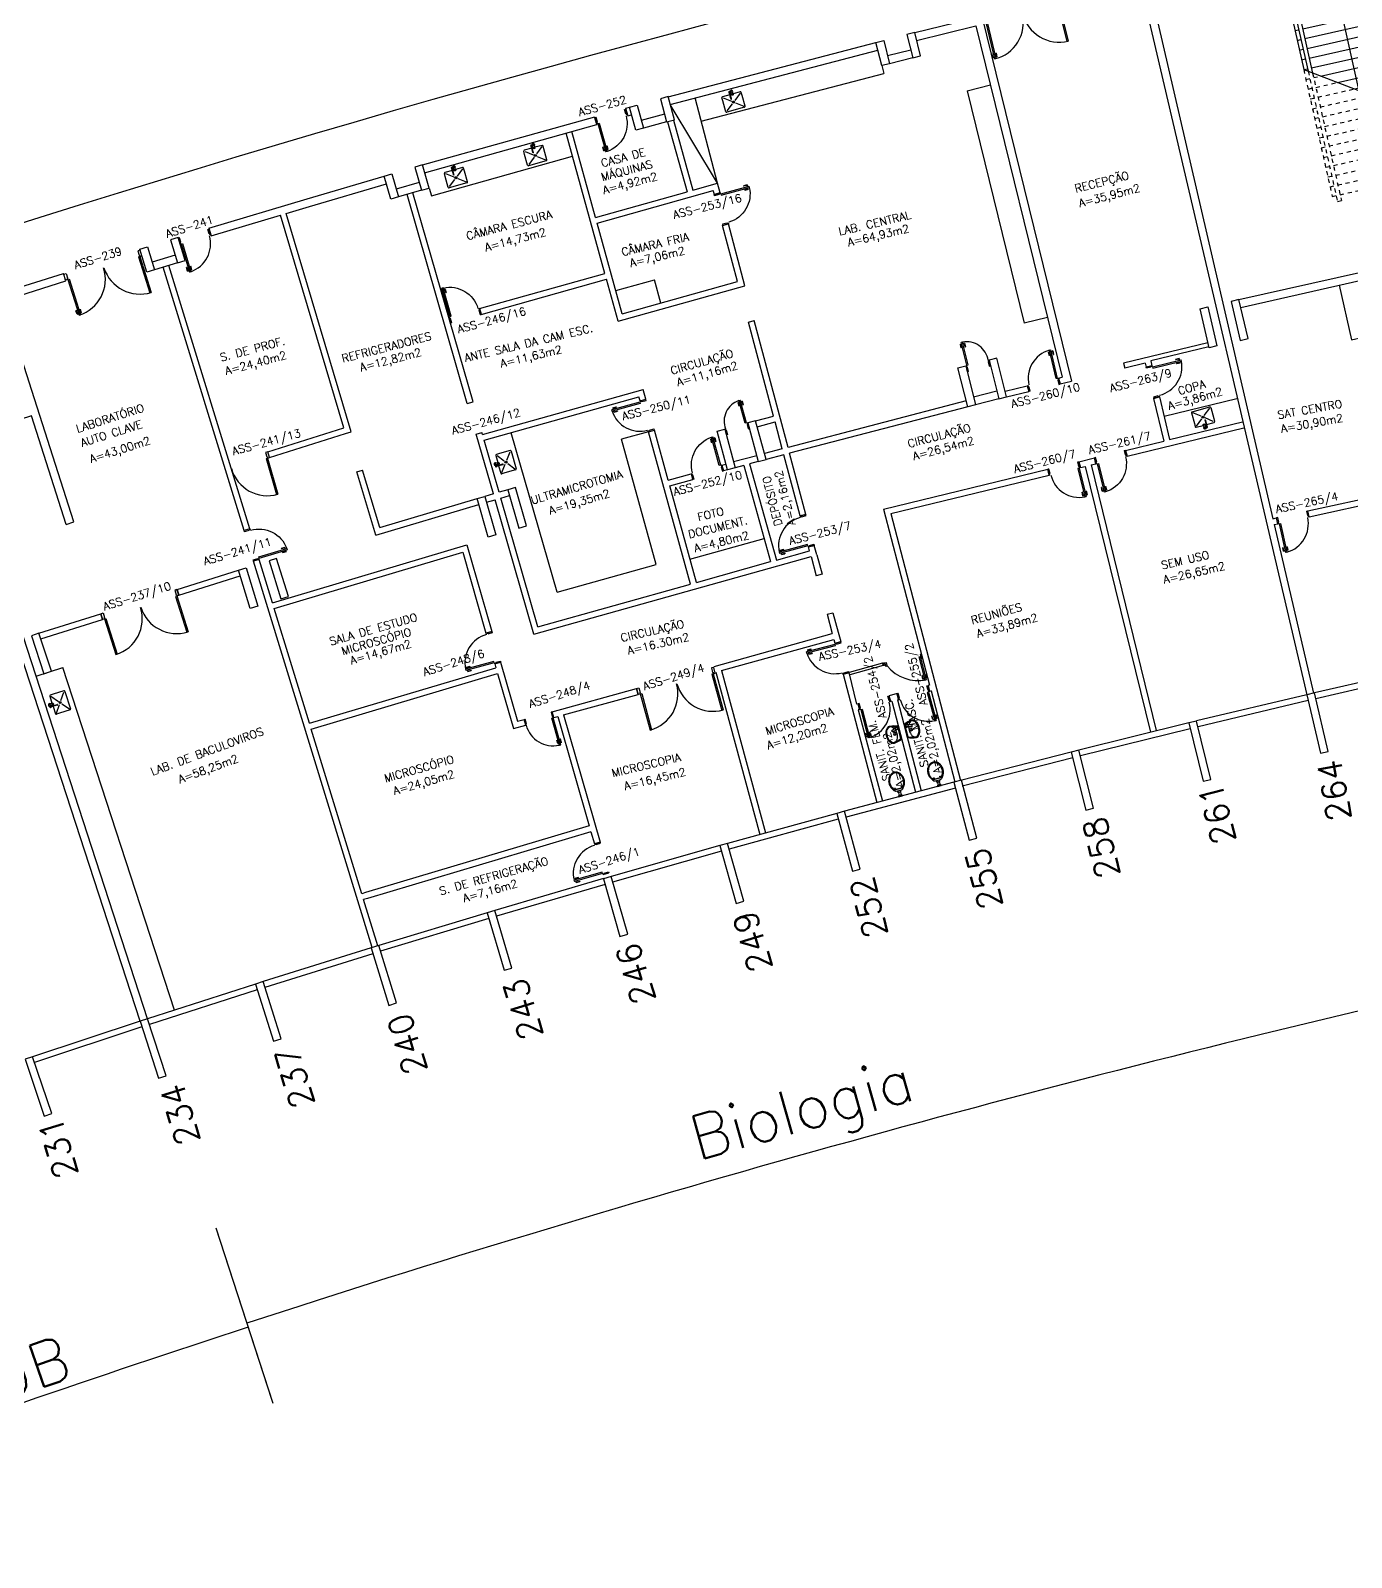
# Model space of a CAD drawing. Extents: x -152 to 150, y 325 to 437.
# Drawn here: x -112.62 to -79.6, y 325.42 to 363.58 of the extents above; entities that cross this region are included whole.
import ezdxf
from ezdxf.enums import TextEntityAlignment as Align

# ---------------------------------------------------------------- set-up
doc = ezdxf.new("R2010")
doc.units = 0
doc.header["$LTSCALE"] = 0.01
doc.header["$MEASUREMENT"] = 0
doc.header["$PDMODE"] = 98
doc.linetypes.add('HIDDEN2', pattern=[0.1875, 0.125, -0.0625])
doc.layers.get('0').update_dxf_attribs({"linetype": 'CONTINUOUS'})
doc.layers.get('DEFPOINTS').update_dxf_attribs({"linetype": 'CONTINUOUS'})
for name, color, linetype in [('ALV', 2, 'CONTINUOUS'), ('AREA', 2, 'CONTINUOUS'), ('BANC', 2, 'CONTINUOUS'), ('DIV', 2, 'CONTINUOUS'), ('ESC', 1, 'CONTINUOUS'), ('ESQ', 1, 'CONTINUOUS'), ('ESTR', 3, 'CONTINUOUS'), ('NOPILAR1', 2, 'CONTINUOUS'), ('PEÇAS', 1, 'CONTINUOUS'), ('PISO', 1, 'CONTINUOUS'), ('PORTA', 2, 'CONTINUOUS'), ('TEXTO', 2, 'CONTINUOUS'), ('TEXTO-CENTRO-CUSTO', 2, 'CONTINUOUS'), ('TEXTO-ENDEREÇO', 2, 'CONTINUOUS')]:
    doc.layers.add(name, color=color, linetype=linetype)
doc.styles.add('1', font='romans.shx')
doc.styles.add('NOPILAR', font='simplex.shx', dxfattribs={"height": 0.6})
doc.styles.add('UNB-100', font='simplex.shx', dxfattribs={"height": 3})
doc.styles.add('UNB-100-1', font='simplex.shx', dxfattribs={"height": 0.2})
doc.dimstyles.new('1-600', dxfattribs={"dimtxt": 1.1, "dimasz": 2.5, "dimexe": 2, "dimexo": 4, "dimgap": 0.2, "dimtad": 1, "dimdec": 0, "dimzin": 4, "dimdsep": 46, "dimlunit": 6, "dimtxsty": '1', "dimblk1": 'NONE', "dimblk2": 'NONE', "dimsah": 1, "dimcen": 0, "dimclrd": 2, "dimclre": 2, "dimclrt": 2, "dimadec": 0, "dimazin": 0, "dimtfac": 1, "dimtdec": 0, "dimtmove": 2, "dimatfit": 3, "dimldrblk": 'NONE', "dimfxl": 0, "dimtolj": 1, "dimtzin": 0, "dimarcsym": 0})

# ---------------------------------------------------------------- blocks, each defined once
blk = doc.blocks.new('PILAR-SSC')
blk.add_lwpolyline([(0.003, -72.467), (0.003, -73.967), (0.203, -73.967), (0.203, -72.467)], close=True)
blk = doc.blocks.new('PTDP-SSC')
at = {"color": 2}
for p, q in [((0.055, 1.015), (0.09, 1.015)), ((0.055, 0.075), (0.055, 1.015)), ((0.09, 0.075), (0.09, 1.015)), ((1.91, 0.075), (1.91, 1.015)), ((1.945, 1.015), (1.91, 1.015)), ((1.945, 0.075), (1.945, 1.015)), ((0.05, 0.075), (0, 0.075)), ((0, 0.075), (0, -0.075)), ((0.05, 0.04), (0.05, 0.075)), ((0.06, 0.04), (0.05, 0.04)), ((0.055, 0.075), (0.09, 0.075)), ((0.06, -0.075), (0.06, 0.04)), ((1.945, 0.075), (1.91, 0.075)), ((1.94, -0.075), (1.94, 0.04)), ((1.94, 0.04), (1.95, 0.04)), ((1.95, 0.04), (1.95, 0.075)), ((1.95, 0.075), (2, 0.075)), ((2, 0.075), (2, -0.075)), ((0, -0.075), (0.06, -0.075)), ((2, -0.075), (1.94, -0.075))]:
    blk.add_line(p, q, dxfattribs=at)
at = {"color": 1}
for centre, start, end in [((0.055, 0.075), 0, 90), ((1.945, 0.075), 90, 180)]:
    blk.add_arc(centre, 0.94, start, end, dxfattribs=at)
blk = doc.blocks.new('INOXA1-P')
for p, q in [((0.043, 0.008), (0.043, -0.022)), ((0.062, 0.04), (0.071, 0.04)), ((0.131, 0.048), (0.076, 0.043)), ((0.131, -0.002), (0.076, 0.003)), ((0.12, 0.23), (0.12, 0.047)), ((0.22, 0.25), (0.14, 0.25)), ((0.15, 0.22), (0.287, 0.043)), ((0.5, 0.25), (0.22, 0.25)), ((0.353, 0.043), (0.49, 0.22)), ((0.52, 0.23), (0.52, -0.23)), ((0.22, -0.027), (0.054, -0.027)), ((0.22, -0.037), (0.054, -0.037)), ((0.063, -0.003), (0.063, -0.021)), ((0.12, -0.001), (0.12, -0.027)), ((0.12, -0.037), (0.12, -0.23)), ((0.22, -0.25), (0.14, -0.25)), ((0.15, -0.22), (0.287, -0.043)), ((0.231, -0.027), (0.22, -0.027)), ((0.231, -0.037), (0.22, -0.037)), ((0.5, -0.25), (0.22, -0.25)), ((0.353, -0.043), (0.49, -0.22))]:
    blk.add_line(p, q)
blk.add_lwpolyline([(0.076, 0.003), (0.072, 0.004), (0.069, 0.009), (0.067, 0.015), (0.066, 0.023), (0.067, 0.031), (0.069, 0.037), (0.072, 0.042), (0.076, 0.043)])
blk.add_lwpolyline([(0.131, 0.048), (0.137, 0.046), (0.143, 0.041), (0.147, 0.033), (0.148, 0.023), (0.147, 0.013), (0.143, 0.006), (0.137, 0), (0.131, -0.002), (0.125, 0), (0.119, 0.006), (0.115, 0.013), (0.114, 0.023), (0.115, 0.033), (0.119, 0.041), (0.125, 0.046)], close=True)
for radius in [0.0266, 0.0163]:
    blk.add_circle((0.32, 0), radius)
for centre, radius, start, end in [((0.054, 0.023), 0.0349, 36.1705, 252.2568), ((0.054, 0.023), 0.0189, 62.7367, 235.7375), ((0.073, -0.003), 0.01, 102.8285, 180), ((0.054, 0.023), 0.0349, 285.5373, 323.9987), ((0.14, 0.23), 0.02, 90, 180), ((0.5, 0.23), 0.02, 360, 90), ((0.054, -0.032), 0.0145, 20.161, 339.839), ((0.054, -0.032), 0.005, 90.0037, 269.9963), ((0.14, -0.23), 0.02, 180, 270), ((0.231, -0.032), 0.00738, 222.6559, 137.3441), ((0.231, -0.032), 0.005, 269.9935, 90.0065), ((0.5, -0.23), 0.02, 270, 360)]:
    blk.add_arc(centre, radius, start, end)
blk = doc.blocks.new('PE80-SSC')
at = {"color": 2}
for p, q in [((0.075, 0), (-0.075, 0)), ((-0.075, -0.03), (-0.075, 0)), ((0.075, 0), (0.075, -0.02)), ((0.777, 0.01), (0.687, 0.01)), ((0.687, 0), (0.687, 0.01)), ((0.777, 0.01), (0.777, -0.03)), ((0.04, -0.03), (-0.075, -0.03)), ((0.075, -0.02), (0.04, -0.02)), ((0.04, -0.03), (0.04, -0.02)), ((0.085, -0.03), (0.817, -0.03)), ((0.085, -0.03), (0.085, -0.065)), ((0.085, -0.065), (0.817, -0.065)), ((0.767, 0), (0.687, 0)), ((0.767, -0.095), (0.687, -0.095)), ((0.687, -0.095), (0.687, -0.105)), ((0.777, -0.105), (0.687, -0.105)), ((0.767, 0), (0.767, -0.03)), ((0.767, -0.095), (0.767, -0.065)), ((0.777, -0.105), (0.777, -0.065)), ((0.817, -0.065), (0.817, -0.03)), ((0.04, -0.771), (-0.075, -0.771)), ((-0.075, -0.771), (-0.075, -0.801)), ((0.075, -0.801), (-0.075, -0.801)), ((0.075, -0.802), (-0.075, -0.802)), ((0.04, -0.771), (0.04, -0.781)), ((0.075, -0.781), (0.04, -0.781)), ((0.075, -0.801), (0.075, -0.781))]:
    blk.add_line(p, q, dxfattribs=at)
at = {"color": 1}
blk.add_arc((0.085, -0.03), 0.731, 270, 357.3429, dxfattribs=at)
blk = doc.blocks.new('PD80-SSC')
at = {"color": 2}
for p, q in [((-0.777, 0.01), (-0.777, -0.03)), ((-0.777, 0.01), (-0.687, 0.01)), ((-0.687, 0), (-0.687, 0.01)), ((-0.075, 0), (0.075, 0)), ((-0.075, 0), (-0.075, -0.02)), ((0.075, -0.03), (0.075, 0)), ((-0.817, -0.065), (-0.817, -0.03)), ((-0.085, -0.03), (-0.817, -0.03)), ((-0.085, -0.065), (-0.817, -0.065)), ((-0.777, -0.105), (-0.777, -0.065)), ((-0.777, -0.105), (-0.687, -0.105)), ((-0.767, 0), (-0.767, -0.03)), ((-0.767, 0), (-0.687, 0)), ((-0.767, -0.095), (-0.767, -0.065)), ((-0.767, -0.095), (-0.687, -0.095)), ((-0.687, -0.095), (-0.687, -0.105)), ((-0.085, -0.03), (-0.085, -0.065)), ((-0.075, -0.02), (-0.04, -0.02)), ((-0.04, -0.03), (-0.04, -0.02)), ((-0.04, -0.03), (0.075, -0.03)), ((-0.075, -0.781), (-0.04, -0.781)), ((-0.075, -0.801), (-0.075, -0.781)), ((-0.075, -0.801), (0.075, -0.801)), ((-0.075, -0.802), (0.075, -0.802)), ((-0.04, -0.771), (0.075, -0.771)), ((-0.04, -0.771), (-0.04, -0.781)), ((0.075, -0.771), (0.075, -0.801))]:
    blk.add_line(p, q, dxfattribs=at)
at = {"color": 1}
blk.add_arc((-0.085, -0.03), 0.731, 182.6571, 270, dxfattribs=at)
blk = doc.blocks.new('ESCASS-SSC')
at = {"layer": 'ESC'}
for p, q in [((-2.66, -1.888), (-2.66, -4.249)), ((-0.6, -1.888), (-2.66, -1.888)), ((-0.6, -1.738), (-0.6, -3.271)), ((-0.5, -1.738), (-0.6, -1.738)), ((-0.5, -1.738), (-0.5, -3.204)), ((-0.4, -1.888), (-0.5, -1.888)), ((-0.4, -1.888), (-0.4, -3.138)), ((-0.6, -2.138), (-2.66, -2.138)), ((-0.4, -2.138), (-0.5, -2.138)), ((-0.6, -2.388), (-2.66, -2.388)), ((-0.6, -2.638), (-2.66, -2.638)), ((-0.4, -2.388), (-0.5, -2.388)), ((-0.4, -2.638), (-0.5, -2.638)), ((-0.6, -2.888), (-2.66, -2.888)), ((-0.4, -2.888), (-0.5, -2.888)), ((-0.4, -3.138), (-2.66, -4.638)), ((-0.6, -3.138), (-2.66, -3.138)), ((-0.777, -3.388), (-2.66, -3.388)), ((-0.4, -3.138), (-0.5, -3.138)), ((-1.153, -3.638), (-2.66, -3.638)), ((-1.53, -3.888), (-2.66, -3.888)), ((-1.907, -4.138), (-2.66, -4.138)), ((-2.283, -4.388), (-2.66, -4.388))]:
    blk.add_line(p, q, dxfattribs=at)
at = {"layer": 'ESC', "linetype": 'HIDDEN2'}
for p, q in [((-0.6, -3.388), (-0.777, -3.388)), ((-0.6, -3.271), (-0.6, -6.538)), ((-0.5, -3.204), (-0.5, -6.538)), ((-0.4, -3.388), (-0.5, -3.388)), ((-0.4, -3.138), (-0.4, -6.388)), ((-0.6, -3.638), (-1.153, -3.638)), ((-0.4, -3.638), (-0.5, -3.638)), ((-0.6, -4.138), (-1.907, -4.138)), ((-0.6, -3.888), (-1.53, -3.888)), ((-0.4, -3.888), (-0.5, -3.888)), ((-0.4, -4.138), (-0.5, -4.138)), ((-2.66, -4.268), (-2.66, -6.388)), ((-0.6, -4.388), (-2.283, -4.388)), ((-0.4, -4.388), (-0.5, -4.388)), ((-0.6, -4.638), (-2.66, -4.638)), ((-0.6, -4.888), (-2.66, -4.888)), ((-0.4, -4.638), (-0.5, -4.638)), ((-0.4, -4.888), (-0.5, -4.888)), ((-0.6, -5.138), (-2.66, -5.138)), ((-0.4, -5.138), (-0.5, -5.138)), ((-0.6, -5.388), (-2.66, -5.388)), ((-0.6, -5.638), (-2.66, -5.638)), ((-0.4, -5.388), (-0.5, -5.388)), ((-0.4, -5.638), (-0.5, -5.638)), ((-0.6, -5.888), (-2.66, -5.888)), ((-0.4, -5.888), (-0.5, -5.888)), ((-0.6, -6.138), (-2.66, -6.138)), ((-0.6, -6.388), (-2.66, -6.388)), ((-0.4, -6.138), (-0.5, -6.138)), ((-0.4, -6.388), (-0.5, -6.388)), ((-0.5, -6.538), (-0.6, -6.538))]:
    blk.add_line(p, q, dxfattribs=at)
blk = doc.blocks.new('ESCASSS-SSC')
at = {"layer": 'ALV', "xscale": -1}
blk.add_blockref('ESCASS-SSC', (0, 0), dxfattribs=at)
blk = doc.blocks.new('VDC-P')
for p, q in [((-0.127, 0.192), (0.127, 0.192)), ((-0.109, 0.202), (0.109, 0.202)), ((-0.068, 0.152), (0.068, 0.152)), ((-0.05, 0.152), (-0.03, 0.11)), ((-0.05, 0.015), (-0.05, 0)), ((-0.05, 0), (0.05, 0)), ((0.045, 0.02), (-0.045, 0.02)), ((-0.04, 0.025), (-0.04, 0.02)), ((0.035, 0.03), (-0.035, 0.03)), ((-0.03, 0.152), (-0.03, 0.11)), ((0.03, 0.11), (-0.03, 0.11)), ((0.03, 0.1), (-0.03, 0.1)), ((-0.025, 0.1), (-0.025, 0.03)), ((0.025, 0.1), (0.025, 0.03)), ((0.03, 0.152), (0.03, 0.11)), ((0.05, 0.152), (0.03, 0.11)), ((0.04, 0.025), (0.04, 0.02)), ((0.05, 0.015), (0.05, 0))]:
    blk.add_line(p, q)
for points in [[(0.16, 0.244, 0.050424), (0.18, 0.288, 0.082137), (0.195, 0.381, 0.082137), (0.18, 0.474, 0.090148), (0.138, 0.549, 0.104406), (0.073, 0.601, 0.117345), (0, 0.619, 0.117345), (-0.073, 0.601, 0.104406), (-0.138, 0.549, 0.090148), (-0.18, 0.474, 0.082137), (-0.195, 0.381, 0.082137)], [(0.142, 0.254, 0.050424), (0.161, 0.295, 0.082137), (0.175, 0.381, 0.082137), (0.161, 0.468, 0.090148), (0.122, 0.536, 0.104406), (0.064, 0.583, 0.117345), (0, 0.599, 0.117345), (-0.064, 0.583, 0.104406), (-0.122, 0.536, 0.090148), (-0.161, 0.468, 0.082137), (-0.175, 0.381, 0.082137)], [(-0.195, 0.381, 0.082137), (-0.18, 0.288, 0.050424), (-0.16, 0.244, 0.104406)], [(-0.175, 0.381, 0.082137), (-0.161, 0.295, 0.050424), (-0.142, 0.254, 0.050424)]]:
    blk.add_lwpolyline(points, format="xyb")
for centre in [(-0.083, 0.226), (0.083, 0.226)]:
    blk.add_circle(centre, 0.0101)
for centre, radius, start, end in [((0.08, 0.36), 0.266, 205.6863, 226.7558), ((0.08, 0.36), 0.246, 205.6863, 219.7706), ((-0.068, 0.202), 0.05, 226.7558, 270), ((-0.045, 0.015), 0.005, 90, 180), ((-0.035, 0.025), 0.005, 90, 180), ((-0.03, 0.105), 0.005, 90, 270), ((0.03, 0.105), 0.005, 270, 90), ((0.035, 0.025), 0.005, 0, 90), ((0.045, 0.015), 0.005, 360, 90), ((0.068, 0.202), 0.05, 270, 313.2442), ((-0.08, 0.36), 0.266, 313.2442, 334.3137), ((-0.08, 0.36), 0.246, 320.2294, 334.3137)]:
    blk.add_arc(centre, radius, start, end)
blk = doc.blocks.new('LAVAT-P')
for p, q in [((-0.17, 0), (0.17, 0)), ((-0.157, -0.02), (0.157, -0.02)), ((0.063, -0.173), (0.094, -0.055)), ((0.069, -0.185), (0.09, -0.192)), ((0.102, -0.187), (0.151, -0.074))]:
    blk.add_line(p, q)
for points in [[(-0.225, -0.214, 0.136108), (-0.208, -0.262, 0.106861), (-0.155, -0.311, 0.073747), (-0.087, -0.339, 0.060305), (0, -0.349, 0.060305), (0.087, -0.339, 0.073747), (0.155, -0.311, 0.106861), (0.208, -0.262, 0.136108), (0.225, -0.214, 0.062982)], [(0.083, -0.096, 0.121735), (-0.082, -0.096, 0.073747), (-0.145, -0.122, 0.106861), (-0.192, -0.165, 0.153587), (-0.205, -0.208, 0.153587)], [(-0.205, -0.208, 0.153587), (-0.192, -0.251, 0.106861), (-0.145, -0.294, 0.073747), (-0.082, -0.32, 0.060305), (0, -0.329, 0.060305), (0.082, -0.32, 0.073747), (0.145, -0.294, 0.106861), (0.192, -0.251, 0.153587), (0.205, -0.208, 0.153587), (0.192, -0.165, 0.106861), (0.145, -0.122, 0.014792), (0.133, -0.115, 0.039243)]]:
    blk.add_lwpolyline(points, format="xyb")
for centre, radius in [((0, -0.135), 0.0347), ((0, -0.135), 0.0265), ((0.122, -0.065), 0.03)]:
    blk.add_circle(centre, radius)
for centre, radius, start, end in [((0.376, -0.254), 0.602, 155.0201, 176.1902), ((-0.376, -0.254), 0.602, 3.8098, 24.9799), ((0.376, -0.254), 0.582, 156.2686, 173.4578), ((0.073, -0.176), 0.01, 165.2139, 250.8603), ((0.122, -0.065), 0.0361, 302.4689, 199.2518), ((0.093, -0.183), 0.01, 250.8603, 336.5068), ((-0.376, -0.254), 0.582, 6.5422, 23.7314)]:
    blk.add_arc(centre, radius, start, end)
blk = doc.blocks.new('*D74')
at = {"layer": 'DEFPOINTS', "color": 0}
for p in [(-109.695, 338.882), (-109.23, 337.455), (-120.726, 333.638), (-120.213, 332.228), (-110.942, 329.922)]:
    blk.add_point(p, dxfattribs=at)
at = {"layer": 'TEXTO-CENTRO-CUSTO', "color": 2, "lineweight": -2}
for p, q in [((-107.991, 333.652), (-106.563, 329.27)), ((-118.845, 328.47), (-117.734, 325.417))]:
    blk.add_line(p, q, dxfattribs=at)
blk.add_arc((0.953, -0.673), 349.018, 108.04877, 110, dxfattribs=at)
at = {"layer": 'TEXTO-CENTRO-CUSTO', "color": 2, "insert": (-113.061, 329.991), "char_height": 1.1, "attachment_point": 5, "rotation": 19.0244, "style": '1'}
blk.add_mtext('\\A1;FUB', dxfattribs=at)
blk = doc.blocks.new('_NONE')
at = {"color": 0, "linetype": 'ByBlock'}
blk.add_circle((0, 0), 0.25, dxfattribs=at)
blk = doc.blocks.new('*D75')
at = {"layer": 'DEFPOINTS', "color": 0}
for p in [(-74.61, 348.352), (-80.522, 347.023), (-74.293, 346.886), (-80.18, 345.563), (-74.849, 340.11)]:
    blk.add_point(p, dxfattribs=at)
at = {"layer": 'TEXTO-CENTRO-CUSTO', "color": 2, "lineweight": -2}
for p, q in [((-73.448, 342.976), (-72.498, 338.578)), ((-79.269, 341.668), (-78.243, 337.285))]:
    blk.add_line(p, q, dxfattribs=at)
blk.add_arc((0.561, 0.528), 347.854, 102.19512, 103.17073, dxfattribs=at)
at = {"layer": 'TEXTO-CENTRO-CUSTO', "color": 2, "insert": (-75.977, 340.627), "char_height": 1.1, "attachment_point": 5, "rotation": 12.6829, "style": '1'}
blk.add_mtext('\\A1;FUB', dxfattribs=at)
blk = doc.blocks.new('*D77')
at = {"layer": 'DEFPOINTS', "color": 0}
for p in [(-80.522, 347.023), (-80.18, 345.563), (-109.695, 338.882), (-109.23, 337.455), (-88.28, 336.855)]:
    blk.add_point(p, dxfattribs=at)
at = {"layer": 'TEXTO-CENTRO-CUSTO', "color": 2, "lineweight": -2}
for p, q in [((-79.269, 341.668), (-78.245, 337.293)), ((-107.991, 333.652), (-106.596, 329.372))]:
    blk.add_line(p, q, dxfattribs=at)
blk.add_arc((0.56, 0.533), 347.857, 103.17073, 108.04877, dxfattribs=at)
at = {"layer": 'TEXTO-CENTRO-CUSTO', "color": 2, "insert": (-93.294, 336.459), "char_height": 1.1, "attachment_point": 5, "rotation": 15.6097, "style": '1'}
blk.add_mtext('\\A1;Biologia', dxfattribs=at)

msp = doc.modelspace()

# ---------------------------------------------------------------- linework, layer by layer
at = {"layer": 'ALV'}
for p, q in [((-84.771, 364.303), (-80.717, 346.978)), ((-84.576, 364.349), (-81.566, 351.375)), ((-90.517, 363.524), (-88.842, 363.931)), ((-90.47, 363.33), (-88.988, 363.69)), ((-88.988, 363.69), (-86.829, 354.912)), ((-88.842, 363.931), (-86.598, 354.813)), ((-96.685, 361.922), (-91.487, 363.28)), ((-96.634, 361.729), (-91.436, 363.086)), ((-90.613, 363.087), (-91.195, 362.941)), ((-90.564, 362.893), (-91.146, 362.747)), ((-89.208, 362.072), (-87.778, 356.261)), ((-102.824, 360.216), (-98.518, 361.419)), ((-98.518, 361.419), (-98.463, 361.227)), ((-97.746, 361.635), (-97.65, 361.662)), ((-97.745, 361.635), (-97.691, 361.442)), ((-97.691, 361.442), (-97.596, 361.469)), ((-96.774, 361.484), (-97.353, 361.328)), ((-102.771, 360.023), (-98.463, 361.227)), ((-98.264, 357.503), (-99.233, 361.012)), ((-98.496, 358.907), (-99.089, 361.052)), ((-96.721, 361.291), (-97.301, 361.134)), ((-96.696, 361.297), (-96.207, 359.547)), ((-96.552, 361.338), (-96.063, 359.587)), ((-102.906, 359.776), (-103.482, 359.61)), ((-102.85, 359.584), (-103.427, 359.418)), ((-101.704, 354.258), (-103.211, 359.48)), ((-101.559, 354.3), (-103.066, 359.522)), ((-98.496, 358.907), (-96.207, 359.547)), ((-98.456, 358.763), (-95.553, 359.574)), ((-96.063, 359.587), (-95.447, 359.759)), ((-95.527, 359.477), (-95.553, 359.574)), ((-95.527, 359.477), (-95.383, 359.516)), ((-95.383, 359.516), (-95.447, 359.759)), ((-108.107, 358.443), (-106.374, 358.959)), ((-104.793, 353.65), (-106.374, 358.959)), ((-104.607, 353.549), (-106.231, 359.002)), ((-97.83, 356.498), (-98.456, 358.763)), ((-95.32, 358.703), (-95.176, 358.742)), ((-94.946, 357.303), (-95.32, 358.703)), ((-94.763, 357.199), (-95.176, 358.742)), ((-108.167, 358.633), (-108.107, 358.443)), ((-109.008, 357.964), (-109.581, 357.788)), ((-109.83, 357.921), (-109.83, 357.921)), ((-108.949, 357.773), (-109.523, 357.597)), ((-107.285, 351.078), (-109.308, 357.663)), ((-107.142, 351.122), (-109.164, 357.707)), ((-82.41, 356.852), (-78.214, 357.796)), ((-82.365, 356.657), (-78.17, 357.601)), ((-113.559, 356.95), (-111.798, 357.508)), ((-113.308, 356.82), (-111.737, 357.317)), ((-111.737, 357.317), (-111.798, 357.508)), ((-101.396, 356.627), (-98.264, 357.503)), ((-101.355, 356.483), (-98.224, 357.359)), ((-97.935, 356.313), (-98.224, 357.359)), ((-97.935, 356.313), (-94.763, 357.199)), ((-97.83, 356.498), (-94.946, 357.303)), ((-111.542, 351.295), (-113.308, 356.82)), ((-101.355, 356.483), (-101.396, 356.627)), ((-94.675, 356.287), (-94.531, 356.329)), ((-94.048, 353.94), (-94.675, 356.287)), ((-93.683, 353.157), (-94.531, 356.329)), ((-109.885, 338.82), (-115.397, 355.734)), ((-83.186, 355.771), (-85.296, 355.259)), ((-83.163, 355.674), (-84.616, 355.321)), ((-85.296, 355.259), (-85.266, 355.137)), ((-84.756, 355.261), (-85.266, 355.137)), ((-84.756, 355.261), (-84.733, 355.164)), ((-84.616, 355.321), (-84.587, 355.199)), ((-86.926, 354.888), (-86.829, 354.912)), ((-86.926, 354.888), (-86.882, 354.744)), ((-84.733, 355.164), (-84.587, 355.199)), ((-101.323, 353.482), (-97.307, 354.604)), ((-97.241, 354.364), (-97.307, 354.604)), ((-88.465, 354.564), (-89.047, 354.417)), ((-88.257, 354.565), (-87.706, 354.699)), ((-88.222, 354.419), (-87.663, 354.555)), ((-87.706, 354.699), (-87.663, 354.555)), ((-86.882, 354.744), (-86.598, 354.813)), ((-101.705, 354.258), (-101.559, 354.3)), ((-101.282, 353.338), (-97.412, 354.419)), ((-97.385, 354.323), (-97.412, 354.419)), ((-97.385, 354.323), (-97.241, 354.364)), ((-89.23, 354.32), (-93.683, 353.157)), ((-89.192, 354.174), (-93.645, 353.012)), ((-88.416, 354.37), (-88.998, 354.223)), ((-84.546, 354.384), (-84.4, 354.42)), ((-84.546, 354.384), (-84.289, 353.316)), ((-84.4, 354.42), (-84.144, 353.352)), ((-112.599, 353.95), (-114.413, 353.359)), ((-111.733, 351.235), (-112.6, 353.95)), ((-94.688, 353.769), (-94.688, 353.769)), ((-94.494, 353.82), (-94.046, 353.94)), ((-94.455, 353.676), (-94.008, 353.795)), ((-93.828, 353.119), (-94.009, 353.795)), ((-84.144, 353.352), (-82.322, 353.794)), ((-109.695, 338.882), (-114.413, 353.359)), ((-106.691, 353.049), (-104.793, 353.65)), ((-106.646, 352.906), (-104.75, 353.506)), ((-104.75, 353.506), (-104.607, 353.549)), ((-101.482, 353.488), (-101.337, 353.53)), ((-101.051, 351.995), (-101.481, 353.488)), ((-101.323, 353.482), (-101.337, 353.53)), ((-97.171, 353.55), (-97.027, 353.591)), ((-96.12, 349.744), (-97.171, 353.55)), ((-96.681, 352.339), (-97.027, 353.591)), ((-85.209, 352.939), (-82.288, 353.648)), ((-106.646, 352.906), (-106.691, 353.049)), ((-100.906, 352.037), (-101.282, 353.338)), ((-93.828, 353.119), (-94.273, 353.003)), ((-93.79, 352.974), (-94.235, 352.858)), ((-93.381, 351.445), (-93.79, 352.974)), ((-93.237, 351.485), (-93.645, 353.012)), ((-85.244, 353.084), (-84.289, 353.316)), ((-85.244, 353.084), (-85.209, 352.939)), ((-104.465, 352.547), (-104.321, 352.59)), ((-103.893, 351.153), (-104.321, 352.59)), ((-95.337, 352.715), (-95.241, 352.741)), ((-95.337, 352.715), (-95.296, 352.571)), ((-95.201, 352.597), (-95.296, 352.571)), ((-94.467, 352.95), (-95.047, 352.794)), ((-94.79, 352.708), (-95.007, 352.649)), ((-94.79, 352.707), (-94.119, 350.303)), ((-94.646, 352.747), (-93.974, 350.344)), ((-94.428, 352.805), (-94.645, 352.747)), ((-91.294, 351.614), (-87.192, 352.611)), ((-87.192, 352.611), (-87.155, 352.466)), ((-86.412, 352.8), (-86.023, 352.895)), ((-86.412, 352.8), (-86.376, 352.655)), ((-86.376, 352.655), (-86.255, 352.684)), ((-86.255, 352.684), (-84.62, 346.04)), ((-86.109, 352.72), (-85.988, 352.749)), ((-86.109, 352.72), (-84.477, 346.087)), ((-86.023, 352.895), (-85.988, 352.749)), ((-80.688, 351.569), (-75.746, 352.659)), ((-103.994, 350.966), (-104.465, 352.547)), ((-96.681, 352.339), (-96.109, 352.499)), ((-96.641, 352.194), (-96.068, 352.354)), ((-96.109, 352.499), (-96.068, 352.354)), ((-91.111, 351.504), (-87.155, 352.466)), ((-80.651, 351.424), (-75.714, 352.513)), ((-103.893, 351.153), (-101.459, 351.878)), ((-101.051, 351.995), (-101.266, 351.933)), ((-101.224, 351.789), (-101.009, 351.851)), ((-100.04, 348.493), (-101.009, 351.851)), ((-100.689, 352.1), (-100.906, 352.037)), ((-100.865, 351.893), (-100.648, 351.956)), ((-99.937, 348.678), (-100.865, 351.893)), ((-95.975, 349.784), (-96.641, 352.194)), ((-103.994, 350.966), (-101.416, 351.734)), ((-93.237, 351.485), (-93.381, 351.445)), ((-91.111, 351.504), (-89.369, 344.836)), ((-80.651, 351.424), (-80.688, 351.569)), ((-111.733, 351.235), (-111.542, 351.295)), ((-107.142, 351.122), (-107.285, 351.078)), ((-81.566, 351.375), (-81.471, 351.396)), ((-81.532, 351.229), (-81.435, 351.251)), ((-81.532, 351.229), (-80.546, 347.018)), ((-81.435, 351.251), (-81.471, 351.396)), ((-106.575, 349.275), (-101.714, 350.723)), ((-101.714, 350.723), (-101.092, 348.561)), ((-93.03, 350.71), (-93.174, 350.671)), ((-92.965, 350.47), (-93.03, 350.71)), ((-106.906, 350.356), (-107.05, 350.312)), ((-104.085, 340.657), (-107.05, 350.312)), ((-106.575, 349.275), (-106.906, 350.356)), ((-106.53, 349.132), (-101.816, 350.536)), ((-101.816, 350.536), (-101.236, 348.519)), ((-100.04, 348.493), (-93.11, 350.429)), ((-95.975, 349.784), (-94.119, 350.303)), ((-93.974, 350.344), (-93.149, 350.574)), ((-93.149, 350.574), (-93.174, 350.671)), ((-93.11, 350.43), (-92.981, 349.947)), ((-92.964, 350.47), (-92.835, 349.987)), ((-108.961, 349.606), (-107.427, 350.091)), ((-108.917, 349.462), (-107.382, 349.948)), ((-92.835, 349.987), (-92.981, 349.947)), ((-108.961, 349.606), (-108.917, 349.462)), ((-99.937, 348.678), (-96.12, 349.744)), ((-112.413, 348.513), (-110.868, 349.002)), ((-112.367, 348.37), (-110.823, 348.859)), ((-110.868, 349.002), (-110.823, 348.859)), ((-105.65, 346.264), (-106.53, 349.131)), ((-92.707, 348.987), (-92.561, 349.027)), ((-92.707, 348.987), (-92.578, 348.504)), ((-92.561, 349.027), (-92.432, 348.544)), ((-101.236, 348.519), (-101.092, 348.561)), ((-95.535, 347.686), (-92.578, 348.504)), ((-92.432, 348.544), (-92.368, 348.304)), ((-95.349, 347.583), (-92.538, 348.361)), ((-92.538, 348.361), (-92.514, 348.266)), ((-92.513, 348.265), (-92.368, 348.304)), ((-105.65, 346.264), (-100.987, 347.652)), ((-101.014, 347.749), (-100.87, 347.79)), ((-101.014, 347.749), (-100.987, 347.652)), ((-100.87, 347.79), (-100.445, 346.313)), ((-77.764, 347.656), (-80.522, 347.023)), ((-105.606, 346.12), (-100.945, 347.508)), ((-100.945, 347.508), (-100.548, 346.13)), ((-95.493, 347.543), (-94.391, 343.486)), ((-95.349, 347.583), (-94.246, 343.526)), ((-92.306, 347.49), (-92.161, 347.529)), ((-92.306, 347.49), (-91.467, 344.282)), ((-92.161, 347.529), (-91.969, 346.741)), ((-77.731, 347.51), (-80.488, 346.877)), ((-99.578, 346.552), (-97.47, 347.131)), ((-99.297, 346.474), (-97.43, 346.987)), ((-97.47, 347.131), (-97.43, 346.987)), ((-90.955, 347.005), (-91.157, 346.953)), ((-91.119, 346.807), (-91.157, 346.953)), ((-90.955, 347.005), (-90.917, 346.86)), ((-90.917, 346.86), (-90.947, 346.853)), ((-90.146, 347.217), (-90.184, 347.206)), ((-90.184, 347.206), (-90.147, 347.061)), ((-90.108, 347.072), (-90.147, 347.061)), ((-90.108, 347.072), (-89.514, 344.798)), ((-80.717, 346.978), (-83.469, 346.321)), ((-99.538, 346.407), (-99.578, 346.552)), ((-91.928, 346.751), (-91.969, 346.741)), ((-91.89, 346.606), (-91.93, 346.596)), ((-91.93, 346.596), (-91.322, 344.32)), ((-91.89, 346.606), (-91.928, 346.751)), ((-91.092, 346.815), (-91.119, 346.807)), ((-91.092, 346.815), (-90.498, 344.541)), ((-90.947, 346.853), (-90.353, 344.579)), ((-80.682, 346.832), (-83.434, 346.175)), ((-104.341, 342.003), (-105.606, 346.12)), ((-100.548, 346.13), (-100.242, 346.214)), ((-100.445, 346.313), (-100.282, 346.358)), ((-100.242, 346.214), (-100.282, 346.358)), ((-99.538, 346.407), (-99.442, 346.434)), ((-99.442, 346.434), (-98.654, 343.697)), ((-99.297, 346.474), (-98.383, 343.295)), ((-83.664, 346.274), (-86.41, 345.594)), ((-83.628, 346.128), (-86.374, 345.448)), ((-86.604, 345.545), (-89.369, 344.836)), ((-86.567, 345.4), (-89.332, 344.69)), ((-89.539, 344.791), (-92.273, 344.065)), ((-89.5, 344.646), (-92.235, 343.92)), ((-92.467, 344.013), (-95.195, 343.263)), ((-92.427, 343.868), (-95.155, 343.118)), ((-98.654, 343.697), (-104.245, 342.032)), ((-98.613, 343.553), (-104.201, 341.888)), ((-98.613, 343.553), (-98.527, 343.254)), ((-98.383, 343.295), (-98.527, 343.254)), ((-95.388, 343.209), (-98.11, 342.436)), ((-95.347, 343.065), (-98.069, 342.292)), ((-98.302, 342.381), (-101.017, 341.584)), ((-104.245, 342.032), (-104.341, 342.003)), ((-98.26, 342.237), (-100.975, 341.44)), ((-104.201, 341.888), (-104.297, 341.86)), ((-103.941, 340.701), (-104.297, 341.86)), ((-101.209, 341.527), (-103.917, 340.708)), ((-101.165, 341.384), (-103.874, 340.565)), ((-104.109, 340.649), (-106.81, 339.807)), ((-104.064, 340.506), (-106.765, 339.664)), ((-107.001, 339.747), (-109.695, 338.882)), ((-106.955, 339.604), (-109.649, 338.739)), ((-109.885, 338.82), (-112.572, 337.931)), ((-109.838, 338.677), (-112.525, 337.789))]:
    msp.add_line(p, q, dxfattribs=at)
for points in [[(-108.167, 358.633), (-105.703, 359.367), (-103.784, 359.939)], [(-106.231, 359.002), (-105.648, 359.175), (-103.727, 359.747)]]:
    msp.add_lwpolyline(points, dxfattribs=at)
at = {"layer": 'BANC'}
for p, q in [((-95.853, 361.313), (-91.29, 362.504)), ((-91.339, 362.698), (-91.29, 362.504)), ((-89.208, 362.072), (-88.625, 362.215)), ((-95.447, 359.759), (-96.005, 361.893)), ((-95.447, 359.759), (-96.632, 361.73)), ((-102.6, 359.448), (-99.074, 360.433)), ((-102.657, 359.64), (-102.6, 359.448)), ((-97.992, 357.075), (-97.027, 357.345)), ((-96.867, 356.764), (-97.027, 357.345)), ((-79.904, 357.21), (-79.597, 355.845)), ((-87.196, 356.404), (-87.778, 356.261)), ((-79.597, 355.845), (-79.012, 355.976)), ((-84.284, 353.935), (-82.46, 354.378)), ((-99.457, 349.539), (-100.608, 353.526)), ((-97.171, 353.55), (-97.846, 353.363)), ((-96.98, 350.23), (-97.846, 353.363)), ((-96.137, 350.362), (-94.28, 350.881)), ((-99.457, 349.539), (-96.98, 350.23)), ((-112.483, 347.439), (-111.818, 347.656)), ((-109.028, 339.096), (-111.818, 347.656))]:
    msp.add_line(p, q, dxfattribs=at)
at = {"layer": 'DIV'}
for p, q in [((-91.294, 351.614), (-90.146, 347.217)), ((-91.321, 347.762), (-92.159, 347.53)), ((-91.305, 347.705), (-92.143, 347.472)), ((-91.299, 347.768), (-91.321, 347.762)), ((-91.321, 347.762), (-91.305, 347.705)), ((-91.321, 347.762), (-91.314, 347.739)), ((-91.305, 347.742), (-91.314, 347.739)), ((-91.305, 347.742), (-91.314, 347.739)), ((-91.314, 347.738), (-91.311, 347.729)), ((-91.302, 347.73), (-91.311, 347.728)), ((-91.302, 347.73), (-91.311, 347.728)), ((-91.305, 347.705), (-91.311, 347.728)), ((-91.305, 347.705), (-91.31, 347.725)), ((-91.31, 347.725), (-91.305, 347.707)), ((-91.302, 347.73), (-91.305, 347.742)), ((-91.305, 347.742), (-91.302, 347.73)), ((-91.283, 347.71), (-91.305, 347.705)), ((-91.299, 347.768), (-91.297, 347.759)), ((-91.297, 347.759), (-91.281, 347.763)), ((-91.279, 347.743), (-91.289, 347.74)), ((-91.289, 347.74), (-91.279, 347.743)), ((-91.286, 347.72), (-91.271, 347.724)), ((-91.283, 347.71), (-91.286, 347.72)), ((-91.282, 347.737), (-91.285, 347.746)), ((-91.285, 347.746), (-91.282, 347.737)), ((-91.284, 347.773), (-91.263, 347.778)), ((-91.284, 347.773), (-91.281, 347.763)), ((-91.268, 347.715), (-91.271, 347.724)), ((-91.268, 347.715), (-91.247, 347.721)), ((-91.266, 347.753), (-91.256, 347.755)), ((-91.266, 347.753), (-91.262, 347.741)), ((-91.263, 347.778), (-91.234, 347.786)), ((-91.256, 347.755), (-91.263, 347.778)), ((-91.259, 347.764), (-91.263, 347.778)), ((-91.262, 347.741), (-91.253, 347.744)), ((-91.24, 347.696), (-91.259, 347.764)), ((-91.253, 347.744), (-91.247, 347.721)), ((-91.236, 347.682), (-91.24, 347.697)), ((-91.217, 347.687), (-91.236, 347.682)), ((-91.234, 347.786), (-91.215, 347.719)), ((-91.225, 347.716), (-91.215, 347.719)), ((-91.225, 347.716), (-91.217, 347.687)), ((-90.412, 347.921), (-90.383, 347.929)), ((-90.412, 347.922), (-90.26, 347.342)), ((-90.383, 347.929), (-90.231, 347.349)), ((-90.351, 347.994), (-90.379, 347.986)), ((-90.379, 347.986), (-90.361, 347.919)), ((-90.351, 347.921), (-90.361, 347.919)), ((-90.324, 347.898), (-90.351, 347.994)), ((-90.351, 347.921), (-90.343, 347.892)), ((-90.343, 347.892), (-90.324, 347.898)), ((-90.311, 347.37), (-90.334, 347.457)), ((-90.324, 347.459), (-90.333, 347.457)), ((-90.303, 347.382), (-90.324, 347.459)), ((-90.311, 347.37), (-90.272, 347.38)), ((-90.303, 347.382), (-90.274, 347.39)), ((-90.26, 347.342), (-90.231, 347.349)), ((-90.212, 347.406), (-90.241, 347.398)), ((-90.2, 347.399), (-90.238, 347.389)), ((-90.232, 347.483), (-90.223, 347.486)), ((-90.212, 347.406), (-90.232, 347.483)), ((-90.2, 347.399), (-90.223, 347.486))]:
    msp.add_line(p, q, dxfattribs=at)
msp.add_arc((-90.429, 348.33), 1.001, 219.1722, 281.4539, dxfattribs=at)
at = {"layer": 'ESC'}
msp.add_line((-79.867, 364.088), (-79.427, 362.137), dxfattribs=at)
at = {"layer": 'ESQ'}
for p, q in [((-88.567, 362.895), (-88.588, 362.983)), ((-88.578, 362.985), (-88.587, 362.983)), ((-88.56, 362.907), (-88.578, 362.985)), ((-88.567, 362.895), (-88.528, 362.904)), ((-88.56, 362.907), (-88.531, 362.914)), ((-88.468, 362.928), (-88.497, 362.922)), ((-88.456, 362.921), (-88.495, 362.912)), ((-88.486, 363.006), (-88.476, 363.008)), ((-88.468, 362.928), (-88.486, 363.006)), ((-88.456, 362.921), (-88.476, 363.009)), ((-111.478, 356.576), (-111.487, 356.572)), ((-111.459, 356.487), (-111.487, 356.572)), ((-111.453, 356.5), (-111.478, 356.576)), ((-111.459, 356.487), (-111.421, 356.499)), ((-111.453, 356.5), (-111.424, 356.509)), ((-111.363, 356.529), (-111.391, 356.52)), ((-111.388, 356.605), (-111.378, 356.608)), ((-111.363, 356.529), (-111.388, 356.605)), ((-111.35, 356.523), (-111.388, 356.51)), ((-111.35, 356.523), (-111.378, 356.608)), ((-89.383, 355.733), (-89.344, 355.743)), ((-89.383, 355.733), (-89.362, 355.646)), ((-89.371, 355.726), (-89.342, 355.733)), ((-89.371, 355.726), (-89.352, 355.648)), ((-89.352, 355.648), (-89.362, 355.646)), ((-89.32, 355.79), (-89.354, 355.781)), ((-89.215, 355.21), (-89.354, 355.781)), ((-89.181, 355.218), (-89.32, 355.79)), ((-89.272, 355.76), (-89.311, 355.751)), ((-89.279, 355.748), (-89.308, 355.741)), ((-89.279, 355.748), (-89.26, 355.671)), ((-89.272, 355.76), (-89.25, 355.673)), ((-89.26, 355.671), (-89.251, 355.673)), ((-88.68, 355.298), (-88.671, 355.301)), ((-88.68, 355.298), (-88.653, 355.187)), ((-88.66, 355.339), (-88.679, 355.335)), ((-88.679, 355.335), (-88.671, 355.301)), ((-88.66, 355.339), (-88.624, 355.194)), ((-89.241, 355.193), (-89.222, 355.198)), ((-89.241, 355.193), (-89.206, 355.048)), ((-89.222, 355.198), (-89.214, 355.164)), ((-89.215, 355.21), (-89.181, 355.218)), ((-89.204, 355.166), (-89.214, 355.164)), ((-89.177, 355.055), (-89.206, 355.048)), ((-89.204, 355.166), (-89.177, 355.055)), ((-88.653, 355.187), (-88.624, 355.194)), ((-94.939, 354.28), (-94.9, 354.291)), ((-94.939, 354.28), (-94.915, 354.194)), ((-94.927, 354.274), (-94.898, 354.282)), ((-94.927, 354.274), (-94.905, 354.196)), ((-94.905, 354.196), (-94.915, 354.194)), ((-94.911, 354.33), (-94.877, 354.339)), ((-94.754, 353.763), (-94.911, 354.33)), ((-94.72, 353.773), (-94.877, 354.339)), ((-94.829, 354.311), (-94.867, 354.3)), ((-94.836, 354.299), (-94.864, 354.291)), ((-94.836, 354.299), (-94.814, 354.222)), ((-94.829, 354.311), (-94.804, 354.225)), ((-94.814, 354.222), (-94.805, 354.224)), ((-94.72, 353.773), (-94.754, 353.763)), ((-94.688, 353.771), (-94.708, 353.766)), ((-94.708, 353.766), (-94.698, 353.732)), ((-94.708, 353.729), (-94.698, 353.732)), ((-94.708, 353.729), (-94.677, 353.618)), ((-94.688, 353.771), (-94.648, 353.626)), ((-95.267, 353.614), (-95.248, 353.619)), ((-95.267, 353.614), (-95.227, 353.469)), ((-95.248, 353.619), (-95.239, 353.586)), ((-95.229, 353.588), (-95.239, 353.586)), ((-95.229, 353.588), (-95.198, 353.478)), ((-95.198, 353.478), (-95.227, 353.469)), ((-94.677, 353.618), (-94.648, 353.627)), ((-106.688, 353.05), (-106.745, 353.033)), ((-106.745, 353.033), (-106.713, 352.923)), ((-106.646, 352.906), (-106.688, 353.05)), ((-106.732, 352.881), (-106.699, 352.891)), ((-106.732, 352.881), (-106.472, 351.978)), ((-106.713, 352.923), (-106.704, 352.926)), ((-106.704, 352.926), (-106.694, 352.892)), ((-106.699, 352.891), (-106.438, 351.988)), ((-106.694, 352.892), (-106.646, 352.906))]:
    msp.add_line(p, q, dxfattribs=at)
for centre, radius, start, end in [((-89.219, 355.251), 0.547, 8.7837, 100.6677), ((-94.736, 353.811), 0.547, 108.6006, 200.4846), ((-106.699, 352.891), 0.94, 196.1065, 286.1065)]:
    msp.add_arc(centre, radius, start, end, dxfattribs=at)
at = {"layer": 'ESTR'}
for points in [[(-91.292, 363.329), (-91.145, 362.747), (-91.339, 362.698), (-91.486, 363.28)], [(-90.71, 363.475), (-90.563, 362.894), (-90.369, 362.943), (-90.516, 363.524)], [(-96.877, 361.871), (-96.72, 361.291), (-96.527, 361.343), (-96.684, 361.923)], [(-97.456, 361.714), (-97.3, 361.135), (-97.493, 361.083), (-97.649, 361.662)], [(-103.016, 360.161), (-102.849, 359.584), (-102.657, 359.64), (-102.823, 360.216)], [(-103.592, 359.994), (-103.426, 359.418), (-103.618, 359.362), (-103.784, 359.939)], [(-109.124, 358.347), (-108.948, 357.773), (-108.757, 357.832), (-108.933, 358.405)], [(-109.698, 358.171), (-109.522, 357.597), (-109.713, 357.538), (-109.889, 358.112)], [(-82.605, 356.806), (-82.377, 355.832), (-82.182, 355.878), (-82.41, 356.852)], [(-83.384, 356.624), (-83.189, 356.669), (-82.961, 355.696), (-83.156, 355.65)], [(-88.659, 355.34), (-88.415, 354.37), (-88.221, 354.419), (-88.466, 355.389)], [(-89.435, 355.144), (-89.241, 355.193), (-88.997, 354.224), (-89.191, 354.175)], [(-94.688, 353.771), (-94.427, 352.806), (-94.234, 352.858), (-94.495, 353.823)], [(-95.46, 353.562), (-95.267, 353.614), (-95.007, 352.649), (-95.2, 352.597)], [(-101.458, 351.878), (-101.266, 351.933), (-100.988, 350.973), (-101.181, 350.917)], [(-100.689, 352.1), (-100.412, 351.139), (-100.22, 351.194), (-100.497, 352.155)], [(-106.661, 350.326), (-106.367, 349.371), (-106.176, 349.429), (-106.47, 350.385)], [(-107.426, 350.092), (-107.235, 350.15), (-106.941, 349.194), (-107.132, 349.136)], [(-112.602, 348.452), (-112.292, 347.501), (-112.102, 347.563), (-112.412, 348.514)], [(-101.209, 341.527), (-100.781, 340.09), (-100.589, 340.147), (-101.017, 341.584)], [(-104.109, 340.649), (-103.668, 339.215), (-103.477, 339.274), (-103.917, 340.708)], [(-107.001, 339.747), (-106.548, 338.317), (-106.357, 338.377), (-106.81, 339.807)], [(-109.885, 338.82), (-109.42, 337.393), (-109.23, 337.455), (-109.695, 338.882)], [(-112.761, 337.868), (-112.284, 336.446), (-112.095, 336.509), (-112.572, 337.931)]]:
    msp.add_lwpolyline(points, close=True, dxfattribs=at)
at = {"layer": 'PISO'}
for radius, start, end in [(382.359, 89.98238, 109.98238), (375.744, 89.98207, 109.98207)]:
    msp.add_arc((0.463, 0.506), radius, start, end, dxfattribs=at)
at = {"layer": 'PORTA', "color": 1}
for p, q in [((-99.602, 346.545), (-99.593, 346.548)), ((-99.572, 346.435), (-99.602, 346.545)), ((-99.578, 346.552), (-99.593, 346.548)), ((-100.282, 346.358), (-100.268, 346.362)), ((-100.258, 346.365), (-100.268, 346.362)), ((-100.227, 346.254), (-100.258, 346.365)), ((-100.242, 346.214), (-100.237, 346.215)), ((-100.237, 346.252), (-100.227, 346.254)), ((-100.228, 346.218), (-100.237, 346.252)), ((-100.237, 346.215), (-100.228, 346.218)), ((-99.553, 346.403), (-99.587, 346.394)), ((-99.401, 345.719), (-99.587, 346.394)), ((-99.562, 346.437), (-99.572, 346.435)), ((-99.553, 346.403), (-99.562, 346.437)), ((-99.543, 346.406), (-99.553, 346.403)), ((-99.367, 345.728), (-99.553, 346.403)), ((-99.538, 346.407), (-99.543, 346.406)), ((-99.466, 345.841), (-99.461, 345.843)), ((-99.442, 345.755), (-99.466, 345.841)), ((-99.437, 345.756), (-99.461, 345.843)), ((-99.442, 345.775), (-99.421, 345.781)), ((-99.442, 345.755), (-99.416, 345.762)), ((-99.423, 345.788), (-99.42, 345.789)), ((-99.414, 345.755), (-99.423, 345.788)), ((-99.414, 345.755), (-99.411, 345.755)), ((-99.401, 345.719), (-99.367, 345.728)), ((-99.384, 345.799), (-99.387, 345.798)), ((-99.374, 345.765), (-99.384, 345.799)), ((-99.36, 345.798), (-99.382, 345.792)), ((-99.374, 345.867), (-99.379, 345.865)), ((-99.355, 345.779), (-99.379, 345.865)), ((-99.374, 345.765), (-99.377, 345.765)), ((-99.35, 345.78), (-99.376, 345.773)), ((-99.35, 345.78), (-99.374, 345.867))]:
    msp.add_line(p, q, dxfattribs=at)
msp.add_arc((-99.558, 346.402), 0.7, 195.3769, 282.9206, dxfattribs=at)

# ---------------------------------------------------------------- block references
at = {"layer": 'DIV', "rotation": 12.69440484117792}
msp.add_blockref('ESCASSS-SSC', (-81.872, 365.572), dxfattribs=at)
at = {"layer": 'ESQ'}
for name, p, rotation in [('PTDP-SSC', (-86.867, 364.308), 193.5752988184879), ('PD80-SSC', (-86.902, 354.808), 283.0303861247788), ('PE80-SSC', (-84.658, 355.182), 13.74484205109837), ('PD80-SSC', (-97.313, 354.343), 15.30267140568148), ('PE80-SSC', (-86.394, 352.728), 283.7259410972571), ('PE80-SSC', (-93.102, 350.69), 195.070194058563), ('PD80-SSC', (-81.453, 351.323), 102.6582543288234), ('PTDP-SSC', (-108.939, 349.534), 197.5646728499726), ('PE80-SSC', (-100.942, 347.769), 195.070194058563), ('PD80-SSC', (-92.44, 348.284), 14.43001403887459), ('PTDP-SSC', (-95.522, 347.589), 195.3768835694648), ('PD80-SSC', (-91.913, 346.68), 104.4526262558661), ('PE80-SSC', (-90.165, 347.134), 284.8701984582951), ('PE80-SSC', (-98.233, 342.504), 195.8862622805494)]:
    msp.add_blockref(name, p, dxfattribs=dict(at, rotation=rotation))
at = {"layer": 'ESQ', "xscale": -1}
for name, p, rotation in [('PE80-SSC', (-98.491, 361.323), 105.7207717992066), ('PD80-SSC', (-95.455, 359.497), 15.67962834104727), ('PD80-SSC', (-102.147, 356.339), 105.6796283410466), ('PE80-SSC', (-95.317, 352.643), 285.549381323792), ('PE80-SSC', (-86.006, 352.823), 103.9163223174506), ('PE80-SSC', (-106.981, 350.334), 196.8650271314945)]:
    msp.add_blockref(name, p, dxfattribs=dict(at, rotation=rotation))
at = {"layer": 'ESQ', "color": 8}
for name, p, rotation in [('PD80-SSC', (-108.907, 358.314), 106.2281968019351), ('PTDP-SSC', (-109.861, 358.016), 197.5536622254012)]:
    msp.add_blockref(name, p, dxfattribs=dict(at, rotation=rotation))
at = {"layer": 'ESTR'}
for p, rotation in [((-97.231, 417.537), 13.17073170731701), ((-100.778, 416.69), 13.65853658536678), ((-104.318, 415.813), 14.1463414634149), ((-107.85, 414.906), 14.63414634146458), ((-111.374, 413.969), 15.12195121951346), ((-114.89, 413.002), 15.60975609755974), ((-118.398, 412.005), 16.0975609756103), ((-118.398, 412.005), 16.0975609756103)]:
    msp.add_blockref('PILAR-SSC', p, dxfattribs=dict(at, rotation=rotation))
at = {"layer": 'PEÇAS'}
for name, p, rotation in [('INOXA1-P', (-95.135, 362.096), 285.6097560975662), ('INOXA1-P', (-100.089, 360.76), 285.6097560975662), ('INOXA1-P', (-102.074, 360.205), 285.6097560975662), ('INOXA1-P', (-83.224, 353.606), 105.3658536585374), ('INOXA1-P', (-101.045, 352.703), 15.44715121951613), ('INOXA1-P', (-112.187, 346.682), 18.04859512202169), ('LAVAT-P', (-90.74, 346.07), 104.7967317073533), ('VDC-P', (-89.901, 344.695), 14.79673170735939), ('VDC-P', (-90.873, 344.439), 14.79673170735939)]:
    msp.add_blockref(name, p, dxfattribs=dict(at, rotation=rotation))
at = {"layer": 'PEÇAS', "xscale": -1, "rotation": 284.7967317073565}
msp.add_blockref('LAVAT-P', (-90.883, 346.032), dxfattribs=at)

# ---------------------------------------------------------------- texts
at = {"layer": 'AREA', "style": 'UNB-100'}
for s, rotation, p in [('A=4,92m2', 14.8545, (-98.291, 359.483)), ('A=35,95m2', 14.4356, (-86.39, 359.16)), ('A=64,93m2', 13.2638, (-92.172, 358.179)), ('A=14,73m2', 14.6258, (-101.243, 358.054)), ('A=7,06m2', 13.2475, (-97.616, 357.663)), ('A=11,63m2', 13.349, (-100.854, 355.154)), ('A=24,40m2', 14.9055, (-107.73, 354.97)), ('A=12,82m2', 14.5004, (-104.361, 355.055)), ('A=11,16m2', 16.1139, (-96.436, 354.682)), ('A=3,86m2', 15.6648, (-84.157, 354.093)), ('A=30,90m2', 10.2496, (-81.344, 353.523)), ('A=43,00m2', 17.6959, (-111.111, 352.767)), ('A=26,54m2', 14.7806, (-90.537, 352.838)), ('A=2,16m2', 104.0197, (-93.495, 351.234)), ('A=19,35m2', 16.4247, (-99.633, 351.478)), ('A=4,80m2', 13.8783, (-96.008, 350.537)), ('A=26,65m2', 12.9224, (-84.278, 349.753)), ('A=33,89m2', 15.4438, (-88.942, 348.401)), ('A=16.30m2', 12.9004, (-97.677, 347.978)), ('A=14,67m2', 15.979, (-104.602, 347.731)), ('A=12,20m2', 16.9057, (-94.184, 345.61)), ('A=2,02m2', 103.7868, (-89.836, 345.035)), ('A=2,02m2', 104.5626, (-90.772, 344.697)), ('A=58,25m2', 20.1828, (-108.888, 344.76)), ('A=24,05m2', 15.979, (-103.524, 344.473)), ('A=16,45m2', 13.4461, (-97.758, 344.594)), ('A=7,16m2', 15.8038, (-101.782, 341.791))]:
    msp.add_text(s, height=0.2, rotation=rotation, dxfattribs=at).set_placement(p)
at = {"layer": 'NOPILAR1', "style": 'NOPILAR'}
for s, rotation, p in [('264', 100.1605, (-79.598, 343.877)), ('261', 104.1772, (-82.478, 343.328)), ('258', 104.1772, (-85.374, 342.476)), ('255', 104.1772, (-88.308, 341.705)), ('252', 104.1772, (-91.185, 340.987)), ('249', 106.6635, (-94.065, 340.153)), ('246', 106.6635, (-96.988, 339.351)), ('243', 106.6635, (-99.8, 338.464)), ('240', 106.6635, (-102.695, 337.591)), ('237', 106.6635, (-105.513, 336.752)), ('234', 106.6635, (-108.375, 335.829)), ('231', 106.6635, (-111.425, 334.997))]:
    msp.add_text(s, height=0.6, rotation=rotation, dxfattribs=at).set_placement(p)
at = {"layer": 'TEXTO', "style": 'UNB-100'}
for s, rotation, p in [('CASA DE', 14.8545, (-98.33, 360.158)), ('MÁQUINAS', 14.8545, (-98.327, 359.812)), ('RECEPÇÃO', 14.4356, (-86.486, 359.522)), ('CÂMARA ESCURA', 14.6258, (-101.7, 358.337)), ('LAB. CENTRAL', 13.2638, (-92.394, 358.452)), ('CÂMARA FRIA', 13.2475, (-97.824, 357.937)), ('REFRIGERADORES', 14.5004, (-104.813, 355.276)), ('ANTE SALA DA CAM ESC.', 13.349, (-101.751, 355.291)), ('S. DE PROF.', 14.9055, (-107.854, 355.301)), ('CIRCULAÇÃO', 16.1139, (-96.59, 354.973)), ('COPA', 15.6648, (-83.904, 354.466)), ('LABORATÓRIO', 17.6959, (-111.445, 353.524)), ('SAT CENTRO', 10.2496, (-81.426, 353.865)), ('AUTO CLAVE', 17.6959, (-111.334, 353.168)), ('CIRCULAÇÃO', 14.7806, (-90.664, 353.146)), ('ULTRAMICROTOMIA', 16.4247, (-100.083, 351.731)), ('DEPÓSITO', 104.0197, (-93.823, 351.223)), ('FOTO', 13.8783, (-95.919, 351.314)), ('DOCUMENT.', 13.8783, (-96.154, 350.883)), ('SEM USO', 12.9224, (-84.329, 350.109)), ('REUNIÕES', 15.4438, (-89.079, 348.734)), ('SALA DE ESTUDO', 15.979, (-105.117, 348.205)), ('CIRCULAÇÃO', 12.9004, (-97.844, 348.296)), ('MICROSCÓPIO', 15.979, (-104.815, 347.966)), ('MICROSCOPIA', 16.9057, (-94.214, 345.965)), ('SANIT. MASC.', 103.7868, (-90.171, 345.197)), ('LAB. DE BACULOVIROS', 20.1828, (-109.575, 344.954)), ('SANIT. FEM.', 104.5626, (-91.108, 344.854)), ('MICROSCÓPIO', 15.979, (-103.747, 344.783)), ('MICROSCOPIA', 13.4461, (-98.065, 344.915)), ('S. DE REFRIGERAÇÃO', 15.8038, (-102.371, 341.967))]:
    msp.add_text(s, height=0.2, rotation=rotation, dxfattribs=at).set_placement(p)
at = {"layer": 'TEXTO-ENDEREÇO', "style": 'UNB-100-1'}
for s, rotation, p in [('ASS-252', 15.4212, (-98.301, 361.598)), ('ASS-253/16', 14.3792, (-95.68, 359.086)), ('ASS-241', 17.6299, (-108.62, 358.58)), ('ASS-239', 17.6299, (-110.908, 357.795)), ('ASS-246/16', 15.4212, (-101.07, 356.242)), ('ASS-263/9', 14.3792, (-84.845, 354.734)), ('ASS-260/10', 14.3792, (-87.222, 354.363)), ('ASS-246/12', 15.4212, (-101.21, 353.71)), ('ASS-250/11', 14.3792, (-96.955, 354.052)), ('ASS-241/13', 15.4212, (-106.701, 353.195)), ('ASS-261/7', 13.263, (-85.372, 353.173)), ('ASS-260/7', 14.3792, (-87.245, 352.712)), ('ASS-252/10', 14.3792, (-95.67, 352.168)), ('ASS-265/4', 12.1312, (-80.691, 351.681)), ('ASS-253/7', 14.3792, (-92.863, 350.917)), ('ASS-241/11', 16.7511, (-107.421, 350.466)), ('ASS-237/10', 17.6299, (-109.933, 349.346)), ('ASS-248/6', 17.6299, (-102.015, 347.683)), ('ASS-253/4', 12.1312, (-92.116, 347.994)), ('ASS-255/2', 103.9065, (-90.385, 347.505)), ('ASS-249/4', 17.6299, (-96.516, 347.327)), ('ASS-254/2', 103.9065, (-91.408, 347.182)), ('ASS-248/4', 17.6299, (-99.371, 346.886)), ('ASS-246/1', 17.6299, (-98.13, 342.737))]:
    msp.add_text(s, height=0.2, rotation=rotation, dxfattribs=at).set_placement(p, align=Align.CENTER)

# ---------------------------------------------------------------- dimensions: what is measured, and where the dimension line sits
at = {"layer": 'TEXTO-CENTRO-CUSTO'}
for base, line1, line2, text, picture, middle in [((-74.849, 340.11), ((-80.18, 345.563), (-80.522, 347.023)), ((-74.293, 346.886), (-74.61, 348.352)), 'FUB', '*D75', (-75.977, 340.627)), ((-88.28, 336.855), ((-109.23, 337.455), (-109.695, 338.882)), ((-80.18, 345.563), (-80.522, 347.023)), 'Biologia', '*D77', (-93.294, 336.459)), ((-110.942, 329.922), ((-120.726, 333.638), (-120.213, 332.228)), ((-109.23, 337.455), (-109.695, 338.882)), 'FUB', '*D74', (-113.061, 329.991))]:
    dim = msp.add_angular_dim_2l(base=base, line1=line1, line2=line2, text=text, dimstyle='1-600', override={"dimazin": 1}, dxfattribs=at)
    dim.commit()
    dim.dimension.update_dxf_attribs({"geometry": picture, "text_midpoint": middle})

doc.saveas('drawing.dxf')
